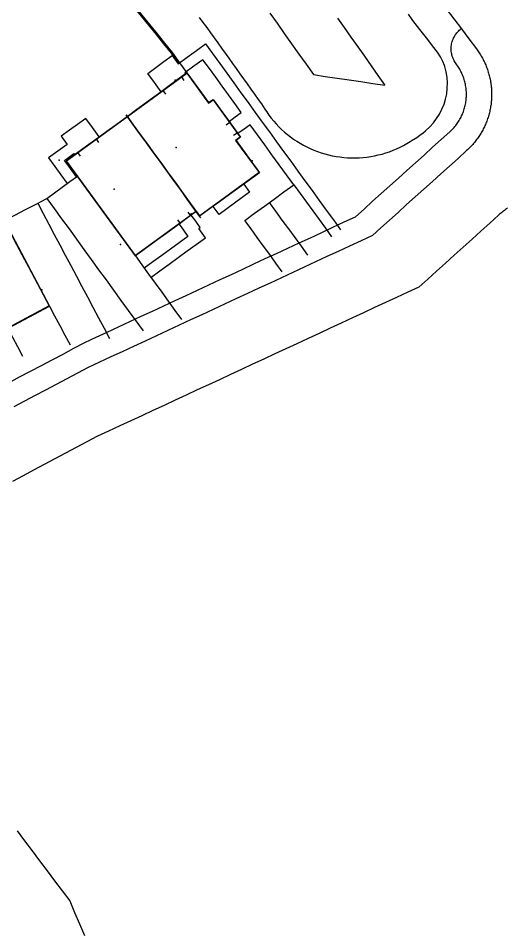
# Model space of a CAD drawing. Header units: metres. Extents: x 337936 to 338469, y 373266 to 374026.
# Drawn here: x 338198.1 to 338236.9, y 373430 to 373502.4 of the extents above; entities that cross this region are included whole.
import ezdxf

# ---------------------------------------------------------------- set-up
doc = ezdxf.new("R2010")
doc.units = ezdxf.units.M
for name, color, linetype in [('3D_LINES', 3, 'Continuous'), ('3D_Points', 1, 'Continuous'), ('PLOTS EXTERNAL LEVEL', 6, 'Continuous'), ('PLOTS FFL', 5, 'Continuous')]:
    doc.layers.add(name, color=color, linetype=linetype)

msp = doc.modelspace()

# ---------------------------------------------------------------- linework, layer by layer
at = {"layer": '3D_LINES'}
for points in [[(338198.343, 373514.463, 33.675), (338198.942, 373513.724, 33.675), (338199.541, 373512.985, 33.675), (338200.14, 373512.246, 33.675), (338200.739, 373511.507, 33.675), (338201.337, 373510.768, 33.675), (338201.936, 373510.028, 33.675), (338202.535, 373509.289, 33.675), (338203.134, 373508.55, 33.675), (338203.733, 373507.811, 33.675), (338204.332, 373507.072, 33.675), (338204.93, 373506.332, 33.675), (338205.529, 373505.593, 33.675), (338206.128, 373504.854, 33.675), (338206.727, 373504.115, 33.675), (338207.326, 373503.376, 33.675), (338207.925, 373502.637, 33.675), (338208.524, 373501.897, 33.675), (338209.122, 373501.158, 33.675), (338209.721, 373500.419, 33.675), (338210.32, 373499.68, 33.675), (338210.908, 373498.871, 33.675), (338211.496, 373498.062, 33.675)], [(338198.891, 373513.628, 33.675), (338199.489, 373512.89, 33.675), (338200.086, 373512.153, 33.675), (338200.683, 373511.416, 33.675), (338201.281, 373510.678, 33.675), (338201.878, 373509.941, 33.675), (338202.475, 373509.204, 33.675), (338203.073, 373508.467, 33.675), (338203.67, 373507.729, 33.675), (338204.267, 373506.992, 33.675), (338204.865, 373506.255, 33.675), (338205.462, 373505.517, 33.675), (338206.059, 373504.78, 33.675), (338206.657, 373504.043, 33.675), (338207.254, 373503.305, 33.675), (338207.851, 373502.568, 33.675), (338208.449, 373501.831, 33.675), (338209.046, 373501.094, 33.675), (338209.643, 373500.356, 33.675), (338210.241, 373499.619, 33.675), (338210.535, 373499.213, 33.675), (338210.83, 373498.808, 33.675)], [(338232.061, 373503.137, 33.57), (338232.658, 373502.345, 33.559), (338233.254, 373501.554, 33.549), (338233.851, 373500.762, 33.538), (338234.447, 373499.971, 33.533), (338234.506, 373499.891, 33.533), (338234.564, 373499.811, 33.533), (338234.62, 373499.729, 33.533), (338234.675, 373499.647, 33.533), (338234.728, 373499.564, 33.533), (338234.78, 373499.48, 33.533), (338234.831, 373499.395, 33.533), (338234.881, 373499.309, 33.533), (338234.928, 373499.223, 33.533), (338234.975, 373499.135, 33.533), (338235.02, 373499.047, 33.533), (338235.064, 373498.958, 33.533), (338235.106, 373498.869, 33.534), (338235.146, 373498.779, 33.534), (338235.185, 373498.688, 33.534), (338235.223, 373498.596, 33.534), (338235.259, 373498.504, 33.534), (338235.294, 373498.412, 33.534), (338235.327, 373498.319, 33.535), (338235.358, 373498.225, 33.535), (338235.388, 373498.131, 33.535), (338235.417, 373498.036, 33.535), (338235.444, 373497.941, 33.536), (338235.469, 373497.845, 33.536), (338235.492, 373497.749, 33.536), (338235.515, 373497.653, 33.536), (338235.535, 373497.556, 33.537), (338235.554, 373497.459, 33.537), (338235.571, 373497.361, 33.537), (338235.587, 373497.264, 33.538), (338235.601, 373497.166, 33.538), (338235.614, 373497.068, 33.538), (338235.624, 373496.969, 33.539), (338235.634, 373496.871, 33.539), (338235.641, 373496.772, 33.54), (338235.647, 373496.674, 33.54), (338235.652, 373496.575, 33.54), (338235.654, 373496.476, 33.541), (338235.656, 373496.377, 33.541), (338235.655, 373496.278, 33.542), (338235.653, 373496.179, 33.542), (338235.649, 373496.08, 33.543), (338235.644, 373495.982, 33.543), (338235.637, 373495.883, 33.544), (338235.628, 373495.785, 33.544), (338235.618, 373495.686, 33.545), (338235.606, 373495.588, 33.545), (338235.592, 373495.49, 33.546), (338235.577, 373495.392, 33.547), (338235.56, 373495.295, 33.549), (338235.542, 373495.198, 33.55), (338235.522, 373495.101, 33.552), (338235.5, 373495.004, 33.553), (338235.477, 373494.908, 33.555), (338235.453, 373494.812, 33.556), (338235.426, 373494.717, 33.558), (338235.398, 373494.622, 33.56), (338235.369, 373494.528, 33.561), (338235.338, 373494.434, 33.563), (338235.306, 373494.34, 33.564), (338235.271, 373494.248, 33.566), (338235.236, 373494.155, 33.567), (338235.199, 373494.064, 33.569), (338235.16, 373493.972, 33.57), (338235.12, 373493.882, 33.572), (338235.079, 373493.792, 33.573), (338235.036, 373493.703, 33.575), (338234.991, 373493.615, 33.576), (338234.945, 373493.527, 33.578), (338234.898, 373493.441, 33.579), (338234.849, 373493.355, 33.581), (338234.799, 373493.269, 33.582), (338234.747, 373493.185, 33.584), (338234.694, 373493.102, 33.585), (338234.64, 373493.019, 33.587), (338234.584, 373492.937, 33.588), (338234.527, 373492.857, 33.59), (338234.468, 373492.777, 33.591), (338234.409, 373492.698, 33.593), (338234.348, 373492.62, 33.594), (338234.285, 373492.543, 33.595), (338234.222, 373492.467, 33.597), (338234.157, 373492.393, 33.598), (338234.091, 373492.319, 33.599), (338234.024, 373492.246, 33.601), (338233.955, 373492.175, 33.602), (338233.886, 373492.105, 33.603), (338233.815, 373492.036, 33.605), (338233.743, 373491.968, 33.606), (338233.67, 373491.901, 33.607), (338232.991, 373491.289, 33.619), (338232.312, 373490.678, 33.631), (338231.633, 373490.066, 33.642), (338230.954, 373489.455, 33.654), (338230.275, 373488.843, 33.666), (338229.596, 373488.232, 33.671), (338228.917, 373487.62, 33.65), (338228.237, 373487.009, 33.641), (338227.558, 373486.397, 33.641), (338226.879, 373485.786, 33.641), (338226.2, 373485.175, 33.641), (338225.298, 373484.756, 33.642), (338224.397, 373484.338, 33.643), (338223.495, 373483.919, 33.647), (338222.594, 373483.501, 33.651), (338221.692, 373483.082, 33.656), (338220.791, 373482.664, 33.661), (338219.889, 373482.245, 33.666), (338218.987, 373481.827, 33.671), (338218.086, 373481.408, 33.675), (338217.184, 373480.99, 33.68), (338216.283, 373480.571, 33.685), (338215.381, 373480.153, 33.69), (338214.479, 373479.734, 33.694), (338213.578, 373479.316, 33.699), (338212.676, 373478.898, 33.704), (338211.775, 373478.479, 33.709), (338210.873, 373478.061, 33.713), (338209.971, 373477.642, 33.718), (338209.07, 373477.224, 33.723), (338208.168, 373476.805, 33.723), (338207.267, 373476.387, 33.722), (338206.365, 373475.968, 33.721), (338205.464, 373475.55, 33.72), (338204.562, 373475.131, 33.719), (338203.66, 373474.713, 33.718), (338202.817, 373474.267, 33.717), (338201.975, 373473.82, 33.717), (338201.132, 373473.374, 33.716), (338200.289, 373472.928, 33.715), (338199.446, 373472.482, 33.715), (338198.603, 373472.035, 33.714), (338197.76, 373471.589, 33.714)], [(338212.452, 373502.444, 33.675), (338212.755, 373502.047, 33.675), (338213.059, 373501.649, 33.675), (338213.374, 373501.235, 33.675), (338213.653, 373500.845, 33.675), (338213.944, 373500.438, 33.675), (338214.235, 373500.031, 33.675), (338214.526, 373499.624, 33.675), (338214.816, 373499.218, 33.675), (338215.107, 373498.811, 33.675), (338215.398, 373498.404, 33.675), (338215.689, 373497.997, 33.675), (338215.98, 373497.591, 33.675), (338216.27, 373497.184, 33.675), (338216.561, 373496.777, 33.675), (338216.852, 373496.37, 33.675), (338217.143, 373495.964, 33.675), (338217.397, 373495.609, 33.675), (338217.679, 373495.193, 33.675), (338217.654, 373495.222, 33.675), (338217.82, 373494.968, 33.675), (338217.995, 373494.72, 33.675), (338218.179, 373494.478, 33.675), (338218.371, 373494.243, 33.673), (338218.573, 373494.015, 33.669), (338218.782, 373493.794, 33.666), (338219, 373493.581, 33.662), (338219.225, 373493.375, 33.659), (338219.457, 373493.178, 33.655), (338219.697, 373492.989, 33.652), (338219.944, 373492.809, 33.648), (338220.018, 373492.759, 33.648), (338220.198, 373492.64, 33.648), (338220.459, 373492.481, 33.647), (338220.726, 373492.331, 33.646), (338220.998, 373492.191, 33.645), (338221.275, 373492.061, 33.645), (338221.557, 373491.941, 33.646), (338221.842, 373491.832, 33.647), (338222.132, 373491.733, 33.647), (338222.425, 373491.644, 33.648), (338222.721, 373491.566, 33.648), (338223.02, 373491.499, 33.648), (338223.322, 373491.443, 33.648), (338223.625, 373491.398, 33.648), (338223.929, 373491.363, 33.647), (338224.235, 373491.34, 33.647), (338224.541, 373491.328, 33.646), (338224.848, 373491.328, 33.645), (338225.154, 373491.338, 33.644), (338225.46, 373491.36, 33.642), (338225.765, 373491.392, 33.641), (338226.068, 373491.436, 33.639), (338226.37, 373491.491, 33.637), (338226.67, 373491.556, 33.635), (338226.967, 373491.633, 33.633), (338227.261, 373491.72, 33.631), (338227.551, 373491.818, 33.628), (338227.838, 373491.926, 33.626), (338228.121, 373492.045, 33.623), (338228.399, 373492.174, 33.62), (338228.672, 373492.313, 33.617), (338228.94, 373492.462, 33.614), (338229.203, 373492.62, 33.611), (338229.442, 373492.777, 33.607), (338229.459, 373492.787, 33.607), (338229.717, 373492.954, 33.604), (338229.969, 373493.13, 33.6), (338230.214, 373493.316, 33.597), (338230.416, 373493.48, 33.593), (338230.434, 373493.495, 33.593), (338230.748, 373493.781, 33.588), (338231.035, 373494.095, 33.582), (338231.294, 373494.435, 33.576), (338231.523, 373494.797, 33.572), (338231.718, 373495.178, 33.569), (338231.879, 373495.577, 33.567), (338232.004, 373495.989, 33.564), (338232.091, 373496.412, 33.562), (338232.14, 373496.841, 33.56), (338232.151, 373497.274, 33.558), (338232.121, 373497.706, 33.556), (338232.053, 373498.134, 33.555), (338231.947, 373498.555, 33.553), (338231.916, 373498.641, 33.553), (338231.788, 373498.958, 33.552), (338231.591, 373499.342, 33.555), (338231.362, 373499.706, 33.56), (338230.973, 373500.21, 33.567), (338230.584, 373500.715, 33.574), (338230.276, 373501.109, 33.579), (338229.968, 373501.504, 33.584), (338229.41, 373502.219, 33.594), (338229.356, 373502.296, 33.595), (338229.07, 373502.706, 33.601)], [(338218.058, 373502.807, 33.675), (338218.636, 373501.993, 33.675), (338219.214, 373501.18, 33.675), (338219.792, 373500.367, 33.675), (338220.37, 373499.553, 33.675), (338220.948, 373498.74, 33.668), (338221.525, 373497.927, 33.658), (338221.525, 373497.927, 33.658), (338222.467, 373497.788, 33.647), (338223.408, 373497.648, 33.636), (338224.349, 373497.509, 33.625), (338225.29, 373497.37, 33.614), (338226.232, 373497.231, 33.603), (338227.173, 373497.092, 33.592), (338227.19, 373497.108, 33.592), (338226.658, 373497.865, 33.601), (338226.126, 373498.623, 33.611), (338225.593, 373499.38, 33.621), (338225.061, 373500.138, 33.631), (338224.529, 373500.896, 33.641), (338223.996, 373501.653, 33.65), (338223.464, 373502.411, 33.66)], [(338197.365, 373473.505, 33.7), (338198.225, 373473.961, 33.701), (338199.086, 373474.416, 33.701), (338199.947, 373474.872, 33.702), (338200.807, 373475.327, 33.703), (338201.668, 373475.783, 33.703), (338202.528, 373476.239, 33.704), (338203.389, 373476.694, 33.705), (338204.284, 373477.11, 33.706), (338205.178, 373477.525, 33.707), (338206.073, 373477.94, 33.708), (338206.968, 373478.355, 33.709), (338207.863, 373478.771, 33.71), (338208.757, 373479.186, 33.711), (338209.652, 373479.601, 33.711), (338210.547, 373480.017, 33.707), (338211.441, 373480.432, 33.702), (338212.336, 373480.847, 33.697), (338213.231, 373481.262, 33.693), (338214.125, 373481.678, 33.688), (338215.02, 373482.093, 33.683), (338215.915, 373482.508, 33.678), (338216.81, 373482.923, 33.674), (338217.704, 373483.339, 33.669), (338218.599, 373483.754, 33.664), (338219.494, 373484.169, 33.659), (338220.388, 373484.584, 33.655), (338221.283, 373485, 33.651), (338222.178, 373485.415, 33.65), (338223.072, 373485.83, 33.649), (338223.967, 373486.246, 33.648), (338224.862, 373486.661, 33.647), (338225.541, 373487.272, 33.647), (338226.22, 373487.884, 33.647), (338226.899, 373488.495, 33.663), (338227.578, 373489.107, 33.67), (338228.257, 373489.718, 33.659), (338228.936, 373490.33, 33.647), (338229.616, 373490.941, 33.635), (338230.295, 373491.553, 33.624), (338230.974, 373492.164, 33.612), (338231.653, 373492.776, 33.6), (338232.332, 373493.387, 33.589), (338232.405, 373493.454, 33.587), (338232.476, 373493.523, 33.586), (338232.545, 373493.594, 33.585), (338232.613, 373493.666, 33.583), (338232.678, 373493.74, 33.582), (338232.742, 373493.815, 33.581), (338232.804, 373493.892, 33.579), (338232.864, 373493.971, 33.578), (338232.922, 373494.051, 33.576), (338232.978, 373494.133, 33.575), (338233.032, 373494.215, 33.574), (338233.084, 373494.299, 33.572), (338233.134, 373494.385, 33.571), (338233.182, 373494.471, 33.569), (338233.227, 373494.559, 33.568), (338233.271, 373494.648, 33.566), (338233.312, 373494.738, 33.565), (338233.351, 373494.829, 33.563), (338233.388, 373494.921, 33.562), (338233.422, 373495.013, 33.56), (338233.454, 373495.107, 33.56), (338233.484, 373495.201, 33.559), (338233.512, 373495.296, 33.558), (338233.537, 373495.392, 33.558), (338233.559, 373495.488, 33.557), (338233.58, 373495.585, 33.557), (338233.598, 373495.682, 33.556), (338233.613, 373495.78, 33.556), (338233.626, 373495.878, 33.555), (338233.637, 373495.976, 33.555), (338233.645, 373496.075, 33.554), (338233.651, 373496.174, 33.554), (338233.655, 373496.272, 33.553), (338233.656, 373496.371, 33.553), (338233.654, 373496.47, 33.553), (338233.65, 373496.569, 33.552), (338233.644, 373496.668, 33.552), (338233.635, 373496.766, 33.551), (338233.624, 373496.864, 33.551), (338233.61, 373496.962, 33.551), (338233.594, 373497.06, 33.55), (338233.575, 373497.157, 33.55), (338233.554, 373497.254, 33.55), (338233.531, 373497.35, 33.549), (338233.505, 373497.445, 33.549), (338233.477, 373497.54, 33.549), (338233.447, 373497.634, 33.549), (338233.414, 373497.728, 33.548), (338233.379, 373497.82, 33.548), (338233.342, 373497.912, 33.548), (338233.303, 373498.003, 33.548), (338233.261, 373498.092, 33.548), (338233.217, 373498.181, 33.548), (338233.171, 373498.268, 33.547), (338233.123, 373498.355, 33.547), (338233.072, 373498.44, 33.547), (338233.02, 373498.524, 33.547), (338232.965, 373498.606, 33.547), (338232.909, 373498.687, 33.547), (338232.85, 373498.767, 33.547), (338232.793, 373498.847, 33.547), (338232.74, 373498.929, 33.547), (338232.691, 373499.014, 33.547), (338232.646, 373499.102, 33.547), (338232.606, 373499.191, 33.547), (338232.569, 373499.282, 33.546), (338232.538, 373499.375, 33.546), (338232.511, 373499.47, 33.546), (338232.489, 373499.565, 33.547), (338232.471, 373499.662, 33.547), (338232.459, 373499.759, 33.548), (338232.451, 373499.857, 33.549), (338232.447, 373499.955, 33.549), (338232.449, 373500.053, 33.55), (338232.456, 373500.151, 33.55), (338232.467, 373500.249, 33.551), (338232.483, 373500.346, 33.551), (338232.504, 373500.442, 33.551), (338232.529, 373500.536, 33.551), (338232.559, 373500.63, 33.552), (338232.594, 373500.722, 33.552), (338232.633, 373500.812, 33.552), (338232.676, 373500.9, 33.552), (338232.724, 373500.986, 33.552), (338232.776, 373501.069, 33.552), (338232.832, 373501.15, 33.551), (338232.892, 373501.227, 33.551), (338232.955, 373501.302, 33.551), (338233.022, 373501.374, 33.55), (338233.093, 373501.442, 33.55), (338233.167, 373501.507, 33.55), (338233.244, 373501.568, 33.549)], [(338219.965, 373489.194, 33.674), (338219.389, 373489.988, 33.674), (338218.812, 373490.781, 33.674), (338218.236, 373491.575, 33.674), (338217.659, 373492.369, 33.674), (338217.082, 373493.162, 33.674), (338216.506, 373493.956, 33.674), (338216.02, 373493.603, 33.674), (338215.535, 373493.251, 33.674), (338215.182, 373493.736, 33.674), (338214.83, 373494.221, 33.674), (338215.315, 373494.574, 33.674), (338215.801, 373494.927, 33.674), (338215.294, 373495.623, 33.674), (338214.788, 373496.32, 33.674), (338214.282, 373497.017, 33.674), (338213.776, 373497.713, 33.674), (338213.27, 373498.41, 33.674), (338212.764, 373499.107, 33.674), (338212.042, 373498.582, 33.674), (338211.32, 373498.057, 33.674), (338211.378, 373497.977, 33.674), (338210.731, 373497.506, 33.674), (338210.084, 373497.036, 33.674), (338209.437, 373496.566, 33.674), (338208.908, 373497.294, 33.674), (338208.379, 373498.022, 33.674), (338209.026, 373498.492, 33.674), (338209.673, 373498.963, 33.674), (338210.32, 373499.433, 33.674), (338210.791, 373498.786, 33.674), (338211.515, 373499.312, 33.674), (338212.239, 373499.838, 33.674), (338212.963, 373500.364, 33.674), (338213.526, 373499.588, 33.674), (338214.09, 373498.813, 33.674), (338214.653, 373498.037, 33.674), (338215.217, 373497.262, 33.674), (338215.78, 373496.486, 33.674), (338216.344, 373495.71, 33.674), (338216.907, 373494.935, 33.674), (338217.471, 373494.159, 33.674), (338218.034, 373493.384, 33.674), (338218.597, 373492.608, 33.674), (338219.161, 373491.833, 33.674), (338219.724, 373491.057, 33.674), (338220.288, 373490.282, 33.674), (338220.851, 373489.506, 33.674), (338221.415, 373488.73, 33.674), (338221.978, 373487.955, 33.674), (338222.542, 373487.179, 33.674), (338223.105, 373486.404, 33.674), (338223.669, 373485.628, 33.674)], [(338212.235, 373487.07, 33.675), (338211.43, 373486.484, 33.647), (338210.624, 373485.899, 33.619), (338209.818, 373485.314, 33.59), (338209.013, 373484.728, 33.562), (338208.207, 373484.143, 33.534), (338207.401, 373483.558, 33.506), (338206.98, 373484.138, 33.485), (338206.559, 373484.717, 33.465), (338205.979, 373485.516, 33.476), (338205.399, 373486.314, 33.487), (338204.819, 373487.112, 33.498), (338204.239, 373487.911, 33.509), (338203.659, 373488.709, 33.52), (338203.079, 373489.507, 33.531), (338202.499, 373490.306, 33.542), (338201.919, 373491.104, 33.553), (338202.725, 373491.689, 33.565), (338203.53, 373492.275, 33.576), (338204.336, 373492.86, 33.587), (338205.141, 373493.445, 33.598), (338205.947, 373494.031, 33.609), (338206.753, 373494.616, 33.621), (338207.522, 373495.175, 33.631), (338208.292, 373495.734, 33.642), (338209.061, 373496.293, 33.653), (338209.831, 373496.852, 33.663), (338210.6, 373497.411, 33.674), (338211.048, 373497.736, 33.674), (338211.496, 373498.062, 33.674), (338212.067, 373497.276, 33.674), (338212.638, 373496.489, 33.674), (338213.209, 373495.703, 33.674), (338213.565, 373495.962, 33.674), (338214.109, 373495.213, 33.674), (338214.653, 373494.464, 33.674), (338215.197, 373493.715, 33.674), (338215.742, 373492.966, 33.674), (338215.386, 373492.708, 33.674), (338215.788, 373492.154, 33.674), (338216.19, 373491.6, 33.674), (338216.592, 373491.047, 33.674), (338216.918, 373490.599, 33.674), (338217.243, 373490.151, 33.674), (338216.453, 373489.577, 33.674), (338215.662, 373489.003, 33.674), (338214.872, 373488.428, 33.674), (338214.081, 373487.854, 33.674), (338213.291, 373487.28, 33.674), (338212.5, 373486.705, 33.674)], [(338211.049, 373497.737, 33.675), (338211.256, 373497.452, 33.675)], [(338209.584, 373496.673, 33.681), (338209.792, 373496.388, 33.693)], [(338202.725, 373489.824, 33.692), (338202.252, 373490.475, 33.692), (338201.779, 373491.126, 33.692), (338202.523, 373491.666, 33.692), (338202.581, 373491.585, 33.692), (338203.229, 373492.056, 33.692), (338203.876, 373492.526, 33.692), (338204.523, 373492.996, 33.692), (338203.994, 373493.724, 33.692), (338203.465, 373494.452, 33.692), (338202.818, 373493.982, 33.692), (338202.171, 373493.512, 33.692), (338201.523, 373493.042, 33.692), (338201.994, 373492.394, 33.692), (338201.258, 373491.86, 33.692), (338200.522, 373491.325, 33.692), (338201.014, 373490.648, 33.692), (338201.506, 373489.971, 33.692), (338201.997, 373489.295, 33.692)], [(338212.588, 373486.584, 33.674), (338212.05, 373487.325, 33.674), (338211.511, 373488.066, 33.674), (338210.973, 373488.808, 33.674), (338210.434, 373489.549, 33.674), (338209.896, 373490.29, 33.674), (338209.357, 373491.031, 33.674), (338208.819, 373491.772, 33.674), (338208.28, 373492.514, 33.674), (338207.742, 373493.255, 33.674), (338207.203, 373493.996, 33.675), (338206.665, 373494.737, 33.675), (338207.23, 373493.958, 33.675), (338207.796, 373493.18, 33.675), (338208.362, 373492.401, 33.675), (338208.928, 373491.622, 33.675), (338209.494, 373490.843, 33.675), (338210.06, 373490.064, 33.675), (338210.626, 373489.285, 33.675), (338211.192, 373488.506, 33.675), (338211.758, 373487.727, 33.675), (338212.323, 373486.948, 33.675)], [(338214.597, 373493.942, 33.675), (338214.882, 373494.15, 33.675)], [(338215.198, 373493.115, 33.675), (338215.483, 373493.322, 33.675)], [(338204.285, 373492.823, 33.702), (338204.492, 373492.538, 33.713)], [(338202.821, 373491.759, 33.707), (338203.028, 373491.474, 33.718)], [(338197.007, 373486.326, 33.674), (338197.85, 373486.774, 33.663), (338198.693, 373487.222, 33.652), (338199.536, 373487.671, 33.641), (338200.379, 373488.119, 33.629), (338200.986, 373488.56, 33.625), (338201.593, 373489.001, 33.632), (338202.2, 373489.442, 33.64), (338202.806, 373489.882, 33.694)], [(338216.004, 373489.251, 33.672), (338216.467, 373488.614, 33.669), (338215.86, 373488.173, 33.67), (338215.253, 373487.732, 33.67), (338214.645, 373487.29, 33.67), (338214.038, 373486.849, 33.67), (338213.575, 373487.486, 33.673)], [(338219.039, 373482.303, 33.668), (338218.547, 373482.981, 33.667), (338218.054, 373483.659, 33.666), (338217.561, 373484.338, 33.665), (338217.068, 373485.016, 33.664), (338216.575, 373485.694, 33.663), (338216.082, 373486.373, 33.665), (338216.859, 373486.937, 33.665), (338217.635, 373487.501, 33.664), (338218.412, 373488.066, 33.664), (338219.189, 373488.63, 33.664), (338219.965, 373489.194, 33.664), (338220.466, 373488.505, 33.661), (338220.967, 373487.816, 33.658), (338221.467, 373487.127, 33.655), (338221.968, 373486.438, 33.653), (338222.469, 373485.749, 33.65), (338222.969, 373485.06, 33.647)], [(338200.379, 373488.119, 33.629), (338200.967, 373487.31, 33.587), (338201.554, 373486.502, 33.556), (338202.142, 373485.693, 33.526), (338202.729, 373484.885, 33.496), (338203.317, 373484.076, 33.466), (338203.904, 373483.267, 33.435), (338204.492, 373482.459, 33.613), (338205.079, 373481.65, 33.68), (338205.667, 373480.841, 33.688), (338206.254, 373480.033, 33.695), (338206.842, 373479.224, 33.703), (338207.429, 373478.416, 33.71), (338208.017, 373477.607, 33.718)], [(338236.92, 373487.336, 33.667), (338236.838, 373487.281, 33.668), (338236.756, 373487.224, 33.669), (338236.675, 373487.166, 33.671), (338236.596, 373487.106, 33.672), (338236.517, 373487.045, 33.673), (338236.439, 373486.983, 33.674), (338236.363, 373486.92, 33.674), (338236.287, 373486.855, 33.672), (338236.213, 373486.789, 33.67), (338235.509, 373486.155, 33.648), (338234.806, 373485.522, 33.626), (338234.102, 373484.888, 33.624), (338233.398, 373484.255, 33.624), (338232.695, 373483.621, 33.624), (338231.991, 373482.988, 33.624), (338231.287, 373482.354, 33.626), (338230.584, 373481.721, 33.631), (338229.88, 373481.087, 33.636), (338229.002, 373480.68, 33.641), (338228.123, 373480.272, 33.645), (338227.245, 373479.864, 33.65), (338226.367, 373479.456, 33.655), (338225.488, 373479.049, 33.659), (338224.61, 373478.641, 33.664), (338223.731, 373478.233, 33.668), (338222.853, 373477.826, 33.673), (338221.975, 373477.418, 33.678), (338221.096, 373477.01, 33.682), (338220.218, 373476.602, 33.687), (338219.339, 373476.195, 33.692), (338218.461, 373475.787, 33.696), (338217.583, 373475.379, 33.701), (338216.704, 373474.972, 33.706), (338215.826, 373474.564, 33.71), (338214.947, 373474.156, 33.715), (338214.069, 373473.748, 33.72), (338213.191, 373473.341, 33.724), (338212.312, 373472.933, 33.729), (338211.434, 373472.525, 33.733), (338210.555, 373472.118, 33.738), (338209.677, 373471.71, 33.743), (338208.798, 373471.302, 33.747), (338207.92, 373470.895, 33.752), (338207.042, 373470.487, 33.757), (338206.163, 373470.079, 33.757), (338205.285, 373469.671, 33.756), (338204.406, 373469.264, 33.755), (338203.562, 373468.816, 33.755), (338202.717, 373468.369, 33.754), (338201.872, 373467.922, 33.753), (338201.027, 373467.475, 33.753), (338200.182, 373467.027, 33.752), (338199.338, 373466.58, 33.751), (338198.493, 373466.133, 33.751), (338197.648, 373465.686, 33.75)], [(338199.656, 373487.734, 33.639), (338200.094, 373486.91, 33.598), (338200.533, 373486.085, 33.557), (338200.971, 373485.26, 33.524), (338201.41, 373484.436, 33.495), (338201.848, 373483.611, 33.465), (338202.287, 373482.786, 33.436), (338202.725, 373481.962, 33.499), (338203.164, 373481.137, 33.676), (338203.602, 373480.312, 33.683), (338204.041, 373479.488, 33.69), (338204.479, 373478.663, 33.697), (338204.918, 373477.838, 33.704), (338205.356, 373477.014, 33.711)], [(338218.024, 373487.784, 33.664), (338218.528, 373487.09, 33.661), (338219.031, 373486.397, 33.659), (338219.535, 373485.703, 33.656), (338220.039, 373485.01, 33.654), (338220.543, 373484.317, 33.655), (338221.047, 373483.623, 33.656)], [(338208.636, 373481.859, 33.673), (338209.356, 373482.382, 33.673), (338210.076, 373482.905, 33.673), (338210.795, 373483.428, 33.673), (338211.515, 373483.951, 33.673), (338212.235, 373484.474, 33.673), (338212.955, 373484.997, 33.673), (338212.426, 373485.725, 33.673), (338212.547, 373485.813, 33.673), (338212.194, 373486.298, 33.673), (338211.841, 373486.783, 33.673), (338211.356, 373486.431, 33.673), (338210.87, 373486.078, 33.673), (338211.223, 373485.593, 33.673), (338211.576, 373485.107, 33.673), (338210.882, 373484.603, 33.673), (338210.188, 373484.099, 33.673), (338209.494, 373483.595, 33.673), (338208.801, 373483.091, 33.673), (338208.107, 373482.587, 33.673)], [(338211.563, 373487.017, 33.674), (338211.77, 373486.732, 33.674)], [(338210.736, 373486.416, 33.632), (338210.943, 373486.131, 33.676)], [(338197.418, 373477.892, 33.524), (338198.212, 373478.314, 33.504), (338199.006, 373478.737, 33.484), (338199.8, 373479.159, 33.464), (338200.593, 373479.581, 33.443), (338200.258, 373480.212, 33.427), (338199.922, 373480.844, 33.411), (338199.498, 373481.641, 33.447), (338199.075, 373482.437, 33.483), (338198.651, 373483.234, 33.519), (338198.227, 373484.031, 33.554), (338197.804, 373484.828, 33.59)], [(338207.401, 373483.558, 33.678), (338207.924, 373482.839, 33.684), (338208.446, 373482.12, 33.691), (338208.969, 373481.4, 33.698), (338209.491, 373480.681, 33.704), (338210.014, 373479.962, 33.709), (338210.536, 373479.243, 33.71), (338211.059, 373478.524, 33.711)], [(338200.593, 373479.581, 33.675), (338201.001, 373478.814, 33.682), (338201.409, 373478.046, 33.688), (338201.817, 373477.279, 33.694), (338202.225, 373476.512, 33.701)], [(338198.492, 373475.597, 33.68), (338198.096, 373476.342, 33.68), (338197.699, 373477.087, 33.68), (338197.303, 373477.832, 33.68), (338196.774, 373477.55, 33.68), (338196.244, 373477.268, 33.68), (338196.442, 373476.895, 33.674), (338196.891, 373476.051, 33.674), (338197.339, 373475.208, 33.674)], [(338198.023, 373437.984, 33.917), (338198.619, 373437.193, 33.918), (338199.215, 373436.402, 33.919), (338199.811, 373435.611, 33.92), (338200.407, 373434.821, 33.921), (338201.003, 373434.03, 33.922), (338201.599, 373433.239, 33.923), (338202.195, 373432.448, 33.924), (338202.583, 373431.533, 33.923), (338202.971, 373430.618, 33.922), (338203.36, 373429.704, 33.923)]]:
    msp.add_polyline3d(points, dxfattribs=at)
at = {"layer": '3D_Points'}
for p in [(338210.555, 373497.474, 33.675), (338210.647, 373492.137, 33.825), (338201.36, 373491.155, 33.7), (338216.655, 373491.092, 33.675), (338205.726, 373488.84, 33.825), (338211.837, 373486.898, 33.675), (338206.217, 373484.469, 33.45), (338199.99, 373480.88, 33.4)]:
    msp.add_point(p, dxfattribs=at)
at = {"layer": 'PLOTS EXTERNAL LEVEL'}
for points in [[(338207.401, 373483.558, 33.825), (338201.919, 373491.104, 33.825), (338206.753, 373494.616, 33.825), (338211.496, 373498.062, 33.825), (338213.209, 373495.703, 33.825), (338213.565, 373495.962, 33.825), (338215.742, 373492.966, 33.825), (338215.386, 373492.708, 33.825), (338217.243, 373490.151, 33.825), (338212.5, 373486.705, 33.825), (338212.235, 373487.07, 33.825), (338207.401, 373483.558, 33.825)], [(338191.066, 373474.515, 33.825), (338186.582, 373482.949, 33.825), (338191.346, 373485.482, 33.825), (338196.109, 373488.015, 33.825), (338200.593, 373479.581, 33.825), (338195.83, 373477.048, 33.825), (338191.066, 373474.515, 33.825)]]:
    msp.add_polyline3d(points, dxfattribs=at)
at = {"layer": 'PLOTS FFL'}
for points in [[(338207.407, 373483.593, 33.825), (338201.954, 373491.098, 33.825), (338206.767, 373494.596, 33.825), (338211.49, 373498.027, 33.825), (338213.204, 373495.668, 33.825), (338213.56, 373495.927, 33.825), (338215.707, 373492.972, 33.825), (338215.351, 373492.713, 33.825), (338217.208, 373490.157, 33.825), (338212.506, 373486.74, 33.825), (338212.241, 373487.105, 33.825), (338207.407, 373483.593, 33.825)], [(338191.077, 373474.549, 33.825), (338186.616, 373482.939, 33.825), (338191.357, 373485.46, 33.825), (338196.099, 373487.981, 33.825), (338200.56, 373479.591, 33.825), (338195.818, 373477.07, 33.825), (338191.077, 373474.549, 33.825)]]:
    msp.add_polyline3d(points, dxfattribs=at)

doc.saveas('drawing.dxf')
